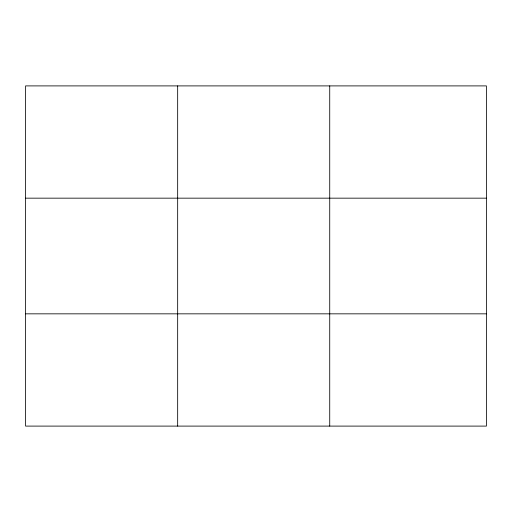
<?xml version="1.0" encoding="UTF-8"?>
<svg xmlns="http://www.w3.org/2000/svg" width="512" height="512" viewBox="0 0 512 512"><rect width="100%" height="100%" fill="white"/><g stroke="black" fill="none" stroke-linecap="round" stroke-linejoin="round"><path stroke-width="0.77" d="M177.664 85.901L177.664 426.099M329.728 85.901L329.728 426.099M486.4 313.837L486.4 426.099L25.6 426.099L25.6 85.901L486.4 85.901L486.4 313.837L25.6 313.837M25.6 198.163L486.4 198.163"/></g></svg>
